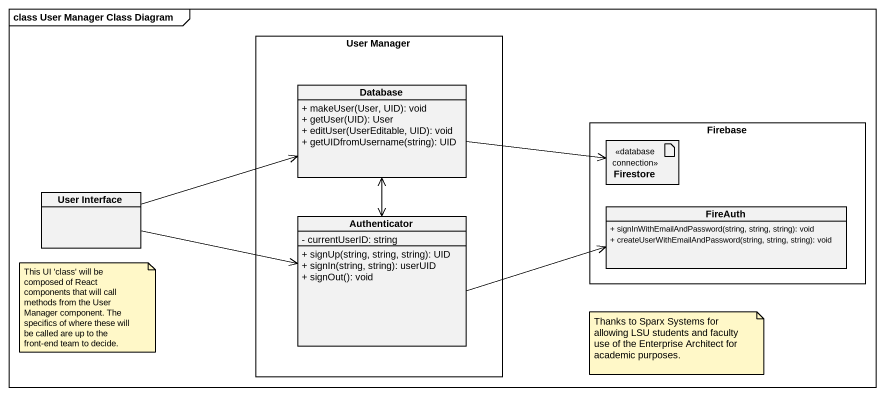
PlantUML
@startuml
mainframe class User Manager Class Diagram
allowmixing
hide circle
hide empty members
skinparam classAttributeIconSize 0
rectangle "User Manager" as User_Manager {
  class "Database" as Database_ {
    + makeUser(User, UID): void
    + getUser(UID): User
    + editUser(UserEditable, UID): void
    + getUIDfromUsername(string): UID
  }
  class Authenticator {
    - currentUserID: string
    + signUp(string, string, string): UID
    + signIn(string, string): userUID
    + signOut(): void
  }
}
rectangle Firebase {
  artifact Firestore <<database connection>>
  class FireAuth {
    + signInWithEmailAndPassword(string, string, string): void
    + createUserWithEmailAndPassword(string, string, string): void
  }
}
class "User Interface" as User_Interface
Database_ -right-> Firestore
Database_ <--> Authenticator
User_Interface -right-> Database_
User_Interface -right-> Authenticator
Authenticator -right-> FireAuth
note as N1
  This UI 'class' will be composed of React components that will call methods from the User Manager component. The specifics of where these will be called are up to the front-end team to decide.
end note
note as N2
  Thanks to Sparx Systems for allowing LSU students and faculty use of the Enterprise Architect for academic purposes.
end note
@enduml
